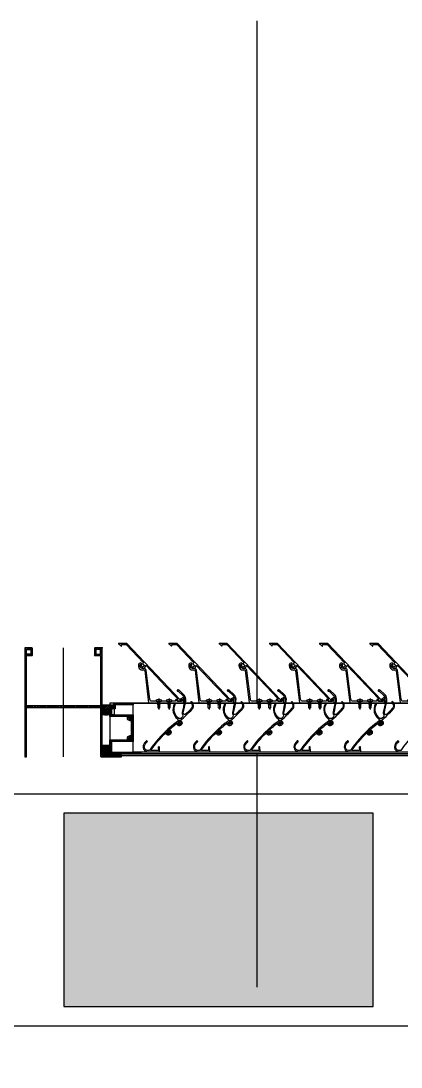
# Model space of a CAD drawing. Header units: millimetres. Extents: x 2519235 to 7246330, y 25937 to 201821.
# Drawn here: x 2747439 to 2747931, y 87210 to 88564 of the extents above; entities that cross this region are included whole.
import ezdxf
from ezdxf.enums import TextEntityAlignment as Align

# ---------------------------------------------------------------- set-up
doc = ezdxf.new("R2010")
doc.units = ezdxf.units.MM
doc.set_wipeout_variables(frame=1)
doc.linetypes.add('CENTER', pattern=[50.8, 31.75, -6.35, 6.35, -6.35])
doc.linetypes.add('TA_GL_005.00000', pattern=[13.75, 5, -1.25, 1.25, -1.25, 5])
for name, color, linetype in [('000 - 0_SYM_DWG_GRID-BUBBLE_MAIN_COLOR_1', 7, 'Continuous'), ('000 - 0_SYM_DWG_GRIDLINE_MAIN_COLOR_251', 7, 'Continuous'), ('000 - CONCRETE_COL_CUT_COLOR_1', 7, 'Continuous'), ('000 - CONCRETE_COL_HATCH_', 7, 'Continuous'), ('000 - CONCRETE_COL_WIPEOUT_', 7, 'Continuous'), ('000 - CONCRETE_PRECAST_CUT_COLOR_5', 7, 'Continuous'), ('010 - ASPG_ACCESSORIES_MAIN_COLOR_1', 7, 'Continuous'), ('010 - ASPG_DIMS_NOM', 7, 'Continuous'), ('010 - ASPG_EXTR_DEF_SUB', 7, 'Continuous'), ('010 - ASPG_EXTR_MAIN_COLOR_2', 7, 'Continuous'), ('010 - ASPG_FRAMING_CUT_COLOR_4', 7, 'Continuous'), ('010 - ASPG_FRAMING_DEF_SUB', 7, 'Continuous'), ('010 - ASPG_FRAMING_HATCH_', 7, 'Continuous'), ('010 - ASPG_FRAMING_MAIN_COLOR_2', 7, 'Continuous'), ('010 - ASPG_FRAMING_SUB_COLOR_2', 7, 'Continuous'), ('010 - ASPG_FRAMING_WIPEOUT_', 7, 'Continuous'), ('BOLT & SCREW', 7, 'Continuous'), ('Center Line', 7, 'CENTER'), ('Xref-PLAN-106.940$0$_Beam', 7, 'Continuous'), ('Xref-PLAN-106.940$0$_PP-Dim', 7, 'Continuous')]:
    doc.layers.add(name, color=color, linetype=linetype)
doc.layers.add('12-GRID', color=7, linetype='CENTER', lineweight=13)
doc.layers.add('SCREW', color=7, linetype='Continuous', lineweight=5)
doc.styles.add('Arial', font='arial.ttf', dxfattribs={"height": 300})
doc.styles.add('FAMELINE_FOR_CKST', font='arial.ttf')
doc.styles.add('TA', font='', dxfattribs={"height": 4.5})
doc.styles.get('TA').set_extended_font_data('Cordia New')
doc.dimstyles.new('FAMELINE-CKST_C-C', dxfattribs={"dimtxt": 0.3, "dimasz": 0.15, "dimexe": 0.1, "dimexo": 0.1, "dimgap": 0.05, "dimtad": 1, "dimzin": 0, "dimdsep": 46, "dimtxsty": 'FAMELINE_FOR_CKST', "dimblk": 'ORIGIN', "dimblk1": 'ORIGIN', "dimblk2": 'ORIGIN', "dimsah": 1, "dimcen": 0.1, "dimdle": 0.1, "dimclrd": 7, "dimclre": 7, "dimclrt": 7, "dimadec": 0, "dimazin": 0, "dimtfac": 1, "dimtix": 1, "dimtmove": 2, "dimatfit": 3, "dimfxl": 1, "dimtolj": 1, "dimtzin": 0, "dimlwd": -1, "dimlwe": -1, "dimarcsym": 0})

# ---------------------------------------------------------------- blocks, each defined once
blk = doc.blocks.new('*U2086')
at = {"layer": '000 - CONCRETE_COL_HATCH_'}
h = blk.add_hatch(dxfattribs=at)
h.set_pattern_fill('AR-CONC', scale=0.04)
h.set_pattern_definition([(50, (800, -838206.8257), (7.28738676, -0.63756342), [0.762, -8.382]), (355, (800, -838206.826), (-1.40973686, 7.64227381), [0.6096, -6.70562337]), (100.4514447, (800.607, -838206.879), (5.877649884, 7.004710076), [0.64760035, -7.123609784]), (46.1842, (800, -838204.794), (10.84316164, -1.68169312), [1.143, -12.573]), (96.6355576, (800.904, -838204.934), (9.49616536, 9.89704498), [0.97140093, -10.68542433]), (351.1841512, (800, -838204.794), (9.49616536, 9.89704498), [0.91439868, -10.05838928]), (21, (801.016, -838205.3017), (6.06457565, -4.090607927), [0.762, -8.382]), (326, (801.016, -838205.302), (2.472081134, 7.367518645), [0.6096, -6.7056]), (71.451445, (801.5214, -838205.6426), (8.53665677, 3.276910755), [0.64760035, -7.123597504]), (37.5, (800, -838206.8257), (0.12354413, 3.382201555), [0, -6.62432, 0, -6.8072, 0, -6.731]), (7.5, (800, -838206.8257), (2.6727865, 4.007222993), [0, -3.88112, 0, -6.47192, 0, -2.5654]), (327.5, (797.7343, -838206.8257), (5.423623807, -0.22914976), [0, -2.54, 0, -7.9248, 0, -10.5156]), (317.5, (796.7183, -838206.8257), (5.925167255, 1.01705964), [0, -3.302, 0, -5.26288, 0, -7.4676])])
h.paths.add_polyline_path([(0, 0), (400, 0), (400, 250), (0, 250)])
at = {"layer": '000 - CONCRETE_COL_CUT_COLOR_1', "color": 7, "lineweight": -2}
blk.add_lwpolyline([(0, 0), (400, 0), (400, 250), (0, 250), (0, 250), (0, 250), (0, 250), (0, 250), (0, 250), (0, 250), (0, 250), (0, 250), (0, 250), (0, 250), (0, 250), (0, 250), (0, 250), (0, 250), (0, 250), (0, 250), (0, 250), (0, 250), (0, 250), (0, 250), (0, 250), (0, 250), (0, 250), (0, 250), (0, 250), (0, 250), (0, 250), (0, 250), (0, 250), (0, 250), (0, 250), (0, 250), (0, 250), (0, 250), (0, 250), (0, 250), (0, 250), (0, 250), (0, 250), (0, 250), (0, 250), (0, 250), (0, 250), (0, 250)], close=True, dxfattribs=at)
blk = doc.blocks.new('*U1936')
at = {"layer": '000 - 0_SYM_DWG_GRIDLINE_MAIN_COLOR_251', "color": 7, "linetype": 'ByBlock', "ltscale": 5}
blk.add_line((20, 0), (-357, 0), dxfattribs=at)
at = {"layer": '000 - 0_SYM_DWG_GRIDLINE_MAIN_COLOR_251', "color": 7}
blk.add_point((0, 0), dxfattribs=at)
at = {"color": 7, "style": 'TA', "flags": 1}
blk.add_attdef('LOCATION', (6, -6), '', height=4.5, rotation=270, dxfattribs=at)
at = {"layer": '000 - 0_SYM_DWG_GRID-BUBBLE_MAIN_COLOR_1', "color": 7, "style": 'Arial'}
blk.add_attdef('GRID-HEAD', text='', height=4, rotation=270, dxfattribs=at).set_placement((54, 0), align=Align.MIDDLE_CENTER)
blk = doc.blocks.new('*U1098')
at = {"layer": '000 - 0_SYM_DWG_GRIDLINE_MAIN_COLOR_251', "color": 7, "linetype": 'ByBlock', "ltscale": 5}
blk.add_line((2, 0), (-866, 0), dxfattribs=at)
at = {"color": 7, "style": 'TA', "flags": 1}
blk.add_attdef('LOCATION', (6, -6), '', height=4.5, rotation=270, dxfattribs=at)
at = {"layer": '000 - 0_SYM_DWG_GRID-BUBBLE_MAIN_COLOR_1', "color": 7, "style": 'Arial'}
blk.add_attdef('GRID-HEAD', text='', height=4, rotation=180, dxfattribs=at).set_placement((22, 0), align=Align.MIDDLE_CENTER)
blk = doc.blocks.new('_Origin')
at = {"color": 7, "linetype": 'ByBlock', "lineweight": -2}
blk.add_line((0, 0), (-1, 0), dxfattribs=at)
blk.add_circle((0, 0), 0.5, dxfattribs=at)
blk = doc.blocks.new('*D1934')
at = {"layer": '010 - ASPG_DIMS_NOM', "color": 7, "transparency": 16777216}
for p, q in [((5400, 1050), (5400, 2175)), ((13200, 1050), (13200, 2175)), ((5475, 2125), (13125, 2125))]:
    blk.add_line(p, q, dxfattribs=at)
at = {"layer": 'Defpoints', "color": 7, "transparency": 16777216}
for p in [(13200, 2125), (5400, 1000), (13200, 1000)]:
    blk.add_point(p, dxfattribs=at)
at = {"layer": '010 - ASPG_DIMS_NOM', "color": 7, "transparency": 16777216, "xscale": 75, "yscale": 75, "zscale": 75, "rotation": 180}
blk.add_blockref('_Origin', (5400, 2125), dxfattribs=at)
at = {"layer": '010 - ASPG_DIMS_NOM', "color": 7, "transparency": 16777216, "xscale": 75, "yscale": 75, "zscale": 75}
blk.add_blockref('_Origin', (13200, 2125), dxfattribs=at)
at = {"layer": '010 - ASPG_DIMS_NOM', "color": 7, "transparency": 16777216, "insert": (9300, 2226.6), "char_height": 150, "attachment_point": 5, "style": 'FAMELINE_FOR_CKST'}
blk.add_mtext('\\A1;7800', dxfattribs=at)
blk = doc.blocks.new('Xref-PLAN-106.940')
at = {"color": 7}
blk.add_lwpolyline([(148569.9, 22983.4), (148969.9, 22983.4), (148969.9, 23233.4), (148569.9, 23233.4)], close=True, dxfattribs=at)
at = {"layer": 'Xref-PLAN-106.940$0$_Beam', "color": 7}
for p, q in [((146169.2, 23258.4), (148619.3, 23258.4)), ((146169.2, 22958.4), (148619.3, 22958.4))]:
    blk.add_line(p, q, dxfattribs=at)
at = {"layer": 'Xref-PLAN-106.940$0$_PP-Dim', "color": 7}
for p, q in [((148619.3, 23258.4), (153169.2, 23258.4)), ((148619.3, 22958.4), (153169.2, 22958.4))]:
    blk.add_line(p, q, dxfattribs=at)
blk = doc.blocks.new('*U2952')
at = {"layer": '12-GRID', "color": 7, "linetype": 'CENTER'}
for p, q in [((0, -6.2), (0, 2.2)), ((-4.2, -2), (4.2, -2))]:
    blk.add_line(p, q, dxfattribs=at)
at = {"layer": 'BOLT & SCREW', "color": 7}
for p, q in [((-0.6, -1.8), (-1.8, -1.6)), ((-0.6, -2.2), (-1.8, -2.4)), ((-0.5, -1.8), (-0.9, -1.6)), ((-0.5, -2.2), (-0.9, -2.4)), ((-0.2, -1.4), (-0.4, -0.2)), ((-0.2, -1.5), (-0.4, -1.1)), ((-0.2, -2.5), (-0.4, -2.9)), ((-0.2, -2.6), (-0.4, -3.8)), ((0.2, -1.4), (0.4, -0.2)), ((0.2, -1.5), (0.4, -1.1)), ((0.4, -2.9), (0.2, -2.5)), ((0.2, -2.6), (0.4, -3.8)), ((0.5, -1.8), (0.9, -1.6)), ((0.5, -2.2), (0.9, -2.4)), ((0.6, -1.8), (1.8, -1.6)), ((0.6, -2.2), (1.8, -2.4))]:
    blk.add_line(p, q, dxfattribs=at)
for points in [[(-1.8, -1.6), (-0.9, -1.6, 0.414214), (-0.4, -1.1), (-0.4, -0.2), (0.4, -0.2), (0.4, -1.1, 0.414214), (0.9, -1.6), (1.8, -1.6), (1.8, -2.4), (0.9, -2.4, 0.414214), (0.4, -2.9), (0.4, -3.8), (-0.4, -3.8), (-0.4, -2.9, 0.414214), (-0.9, -2.4), (-1.8, -2.4)], [(0.2, -2.5, -0.414214), (0.5, -2.2), (0.6, -2.2), (0.6, -1.8), (0.5, -1.8, -0.414214), (0.2, -1.5), (0.2, -1.4), (-0.2, -1.4), (-0.2, -1.5, -0.414214), (-0.5, -1.8), (-0.6, -1.8), (-0.6, -2.2), (-0.5, -2.2, -0.414214), (-0.2, -2.5), (-0.2, -2.6), (0.2, -2.6)]]:
    blk.add_lwpolyline(points, format="xyb", close=True, dxfattribs=at)
blk.add_circle((0, -2), 3.5, dxfattribs=at)
blk = doc.blocks.new('000_ASPG_TYP_FILES_20260218-010703_FRAME_EXTR_')
at = {"layer": '010 - ASPG_FRAMING_HATCH_'}
h = blk.add_hatch(dxfattribs=at)
h.set_pattern_fill('ANSI32', scale=0.1, angle=180)
edge = h.paths.add_edge_path()
edge.add_line((2, 16), (2, 2))
edge.add_line((2, 2), (39.7, 2))
edge.add_arc((39.7, 1.7), 0.3, 0, 90, ccw=False)
edge.add_line((40, 1.7), (40, 0.3))
edge.add_arc((39.7, 0.3), 0.3, -90, 0, ccw=False)
edge.add_line((39.7, 0), (0.3, 0))
edge.add_arc((0.3, 0.3), 0.3, 180, 270, ccw=False)
edge.add_line((0, 0.3), (0, 17.7))
edge.add_arc((0.3, 17.7), 0.3, 90, 180, ccw=False)
edge.add_line((0.3, 18), (22.6, 18))
edge.add_arc((22.6, 18.5), 0.5, 270, 380.2095)
edge.add_arc((26.2, 19.8), 3.35, 182.0638, 200.2095, ccw=False)
edge.add_arc((23.6, 19.7), 0.76, 2.0638, 182.0638, ccw=False)
edge.add_arc((26.2, 19.8), 1.83, 182.0638, 447.9362)
edge.add_arc((26.3, 22.4), 0.76, 87.9362, 267.9362, ccw=False)
edge.add_arc((26.2, 19.8), 3.35, 69.7905, 87.9362, ccw=False)
edge.add_arc((27.5, 23.4), 0.5, 249.7905, 360)
edge.add_line((28, 23.4), (28, 26.7))
edge.add_line((28, 26.7), (28.5, 27.2))
edge.add_line((28.5, 27.2), (28, 27.7))
edge.add_line((28, 27.7), (28, 38.6))
edge.add_line((28, 38.6), (28.5, 39.1))
edge.add_line((28.5, 39.1), (28, 39.6))
edge.add_line((28, 39.6), (28, 42.9))
edge.add_arc((27.5, 42.9), 0.5, 0, 110.2095)
edge.add_arc((26.2, 46.5), 3.35, 272.0638, 290.2095, ccw=False)
edge.add_arc((26.3, 43.9), 0.76, 92.0638, 272.0638, ccw=False)
edge.add_arc((26.2, 46.5), 1.83, 272.0638, 537.9362)
edge.add_arc((23.6, 46.6), 0.76, 177.9362, 357.9362, ccw=False)
edge.add_arc((26.2, 46.5), 3.35, 159.7905, 177.9362, ccw=False)
edge.add_arc((22.6, 47.8), 0.5, 339.7905, 450)
edge.add_line((22.6, 48.3), (0.3, 48.3))
edge.add_arc((0.3, 48.6), 0.3, 180, 270, ccw=False)
edge.add_line((0, 48.6), (0, 60))
edge.add_arc((0.3, 60), 0.3, 90, 180, ccw=False)
edge.add_line((0.3, 60.3), (5, 60.3))
edge.add_line((5, 60.3), (5, 65))
edge.add_arc((5.3, 65), 0.3, 90, 180, ccw=False)
edge.add_line((5.3, 65.3), (30, 65.3))
edge.add_line((30, 65.3), (30, 63.6))
edge.add_arc((29.7, 63.6), 0.3, -90, 0, ccw=False)
edge.add_line((29.7, 63.3), (7.3, 63.3))
edge.add_arc((7.3, 63), 0.3, 90, 180)
edge.add_line((7, 63), (7, 58.3))
edge.add_line((7, 58.3), (2.3, 58.3))
edge.add_arc((2.3, 58), 0.3, 90, 180)
edge.add_line((2, 58), (2, 50.6))
edge.add_arc((2.3, 50.6), 0.3, 180, 270)
edge.add_line((2.3, 50.3), (29.7, 50.3))
edge.add_arc((29.7, 50), 0.3, 0, 90, ccw=False)
edge.add_line((30, 50), (30, 26.7))
edge.add_line((30, 26.7), (30, 16.3))
edge.add_arc((29.7, 16.3), 0.3, -90, 0, ccw=False)
edge.add_line((29.7, 16), (2, 16))
at = {"layer": '010 - ASPG_FRAMING_CUT_COLOR_4', "color": 7}
blk.add_lwpolyline([(2, 16), (2, 2), (39.7, 2, -0.414214), (40, 1.7), (40, 0.3, -0.414214), (39.7, 0), (0.3, 0, -0.414214), (0, 0.3), (0, 17.7, -0.414214), (0.3, 18), (22.6, 18, 0.52173), (23, 18.7, -0.079342), (22.8, 19.7, -1), (24.3, 19.8, 2.296346), (26.2, 21.7, -1), (26.3, 23.2, -0.079342), (27.3, 23, 0.52173), (28, 23.4), (28, 26.7), (28.5, 27.2), (28, 27.7), (28, 38.6), (28.5, 39.1), (28, 39.6), (28, 42.9, 0.52173), (27.3, 43.3, -0.079342), (26.3, 43.1, -1), (26.2, 44.6, 2.296346), (24.3, 46.5, -1), (22.8, 46.6, -0.079342), (23, 47.6, 0.52173), (22.6, 48.3), (0.3, 48.3, -0.414214), (0, 48.6), (0, 60, -0.414214), (0.3, 60.3), (5, 60.3), (5, 65, -0.414214), (5.3, 65.3), (30, 65.3), (30, 63.6, -0.414214), (29.7, 63.3), (7.3, 63.3, 0.414214), (7, 63), (7, 58.3), (2.3, 58.3, 0.414214), (2, 58), (2, 50.6, 0.414214), (2.3, 50.3), (29.7, 50.3, -0.414214), (30, 50), (30, 26.7), (30, 16.3, -0.414214), (29.7, 16)], format="xyb", close=True, dxfattribs=at)
at = {"color": 7}
for p in [(26.2, 48.5), (26.2, 21.8)]:
    blk.add_blockref('*U2952', p, dxfattribs=at)
blk = doc.blocks.new('000_ASPG_TYP_FILES_FRAMING_EXTR_BREAKLINE_TYPE_2')
at = {"layer": '010 - ASPG_FRAMING_HATCH_', "transparency": 33554585}
h = blk.add_hatch(dxfattribs=at)
h.set_pattern_fill('ANSI32', scale=0.25)
h.paths.add_polyline_path([(131, 91, 0.414214), (132, 90), (140, 90, 0.414214), (141, 91), (141, 100), (2, 100), (2, 125), (0, 125), (0, 99, 0.414214), (1, 98), (63, 98, -0.414214), (64, 97), (64, 3, -0.414214), (63, 2), (0, 2), (0, 0), (141, 0), (141, 9, 0.414214), (140, 10), (132, 10, 0.414214), (131, 9), (131, 3, -0.414214), (130, 2), (67, 2, -0.414214), (66, 3), (66, 97, -0.414214), (67, 98), (130, 98, -0.414214), (131, 97)])
h.paths.add_polyline_path([(133, 92), (133, 98), (139, 98), (139, 92)], flags=16)
h.paths.add_polyline_path([(133, 8), (139, 8), (139, 2), (133, 2)], flags=16)
at = {"layer": '010 - ASPG_FRAMING_HATCH_'}
h = blk.add_hatch(dxfattribs=at)
h.set_pattern_fill('ANSI37', scale=0.595498, angle=-90)
h.set_pattern_definition([(315, (1257419.1929, -519973.9224), (1.3369313545, 1.3369313545), []), (45, (1257419.1929, -519973.9224), (-1.3369313545, 1.3369313545), [])])
edge = h.paths.add_edge_path()
edge.add_ellipse((11.5, 105), major_axis=(0, -5), ratio=0.644482, start_angle=180, end_angle=360, ccw=False)
edge.add_line((11.5, 110), (2, 110))
edge.add_arc((-7.9, 105), 11.1, -26.7963, 26.7963, ccw=False)
edge.add_line((2, 100), (11.5, 100))
h = blk.add_hatch(dxfattribs=at)
h.set_pattern_fill('HONEY', scale=0.238199, angle=-90)
h.set_pattern_definition([(270, (1257419.4425, -519993.9224), (0.65495992507, -1.1344238721), [0.7562825814, -1.5125651628]), (30, (1257419.4425, -519993.9224), (0.65495992936, 1.1344238696), [0.7562825814, -1.5125651628]), (330, (1257419.4425, -519993.9224), (1.30991985442, -2.48e-09), [-1.5125651628, 0.7562825814])])
edge = h.paths.add_edge_path()
edge.add_ellipse((11.8, 105), major_axis=(0, -5), ratio=0.644482, start_angle=0, end_angle=360, ccw=False)
h = blk.add_hatch(dxfattribs=at)
h.set_pattern_fill('HONEY', scale=0.238199, angle=-90)
h.set_pattern_definition([(270, (1257419.24324, -519991.6224), (0.65495992507, -1.1344238721), [0.7562825814, -1.5125651628]), (30, (1257419.24324, -519991.6224), (0.65495992936, 1.1344238696), [0.7562825814, -1.5125651628]), (330, (1257419.24324, -519991.6224), (1.30991985442, -2.48e-09), [-1.5125651628, 0.7562825814])])
edge = h.paths.add_edge_path()
edge.add_ellipse((57.5, 105), major_axis=(0, -5), ratio=0.644482, start_angle=0, end_angle=360)
h = blk.add_hatch(dxfattribs=at)
h.set_pattern_fill('ANSI37', scale=0.595498, angle=-90)
h.set_pattern_definition([(315, (1257419.4929, -519971.6224), (1.3369313545, 1.3369313545), []), (45, (1257419.4929, -519971.6224), (-1.3369313545, 1.3369313545), [])])
edge = h.paths.add_edge_path()
edge.add_ellipse((57.8, 105), major_axis=(0, -5), ratio=0.644482, start_angle=0, end_angle=180)
edge.add_line((57.8, 110), (62, 110))
edge.add_arc((62, 110.3), 0.3, -90, 0)
edge.add_line((62.3, 110.3), (62.3, 111))
edge.add_line((62.3, 111), (61.8, 111.5))
edge.add_line((61.8, 111.5), (62.3, 112))
edge.add_line((62.3, 112), (61.8, 112.5))
edge.add_line((61.8, 112.5), (62.3, 113))
edge.add_line((62.3, 113), (61.8, 113.5))
edge.add_line((61.8, 113.5), (62.3, 114))
edge.add_line((62.3, 114), (62.3, 115))
edge.add_line((62.3, 115), (63.3, 115))
edge.add_line((63.3, 115), (63.8, 115.5))
edge.add_line((63.8, 115.5), (64.3, 115))
edge.add_line((64.3, 115), (64.8, 115.5))
edge.add_line((64.8, 115.5), (65.3, 115))
edge.add_line((65.3, 115), (65.8, 115.5))
edge.add_line((65.8, 115.5), (66.3, 115))
edge.add_line((66.3, 115), (67, 115))
edge.add_arc((67, 115.3), 0.3, -90, 0)
edge.add_line((67.3, 115.3), (67.3, 110))
edge.add_arc((77.2, 105), 11.1, 153.2037, 206.7963)
edge.add_line((67.3, 100), (57.8, 100))
at = {"color": 7}
blk.add_point((141, 100), dxfattribs=at)
at = {"layer": '010 - ASPG_FRAMING_CUT_COLOR_4', "color": 7}
blk.add_lwpolyline([(0, 0), (0, 2), (63, 2, 0.414214), (64, 3), (64, 97, 0.414214), (63, 98), (1, 98, -0.414214), (0, 99), (0, 125), (2, 125), (2, 100), (141, 100), (141, 91, -0.414214), (140, 90), (132, 90, -0.414214), (131, 91), (131, 97, 0.414214), (130, 98), (67, 98, 0.414214), (66, 97), (66, 3, 0.414214), (67, 2), (130, 2, 0.414214), (131, 3), (131, 9, -0.414214), (132, 10), (140, 10, -0.414214), (141, 9), (141, 0)], format="xyb", close=True, dxfattribs=at)
for points in [[(139, 98), (139, 92), (133, 92), (133, 98)], [(139, 2), (139, 8), (133, 8), (133, 2)]]:
    blk.add_lwpolyline(points, close=True, dxfattribs=at)
at = {"layer": '010 - ASPG_FRAMING_DEF_SUB', "color": 7, "transparency": 33554457}
blk.add_line((0, 50), (141, 50), dxfattribs=at)
for points in [[(2, 100), (15, 100), (15, 110), (2, 110)], [(54.3, 100), (67.3, 100), (67.3, 115.5), (54.3, 115.5)]]:
    blk.add_lwpolyline(points, close=True, dxfattribs=at)
at = {"layer": '010 - ASPG_FRAMING_SUB_COLOR_2', "color": 7}
for points in [[(11.8, 100), (2, 100, 0.238199), (2, 110), (11.8, 110)], [(57.5, 100), (67.3, 100, -0.238199), (67.3, 110), (67.3, 115.3, -0.414214), (67, 115), (66.3, 115), (65.8, 115.5), (65.3, 115), (64.8, 115.5), (64.3, 115), (63.8, 115.5), (63.3, 115), (62.3, 115), (62.3, 114), (61.8, 113.5), (62.3, 113), (61.8, 112.5), (62.3, 112), (61.8, 111.5), (62.3, 111), (62.3, 110.3, -0.414214), (62, 110), (57.5, 110)]]:
    blk.add_lwpolyline(points, format="xyb", dxfattribs=at)
at = {"layer": '010 - ASPG_FRAMING_SUB_COLOR_2', "color": 7, "extrusion": (0, 0, -1)}
blk.add_ellipse((11.8, 105), major_axis=(0, -5), ratio=0.644482, dxfattribs=at)
at = {"layer": '010 - ASPG_FRAMING_SUB_COLOR_2', "color": 7}
blk.add_ellipse((57.5, 105), major_axis=(0, -5), ratio=0.644482, dxfattribs=at)
blk = doc.blocks.new('PZG35-9D5')
at = {"layer": 'Center Line', "color": 7}
blk.add_line((0, 3.7), (0, -10.5), dxfattribs=at)
at = {"layer": 'SCREW', "color": 7}
for p, q in [((-1.4, 0), (-1.4, -1.1)), ((1.4, 0), (1.4, -0.6)), ((-1.9, -1.4), (1.9, -0.9)), ((-1.9, -1.4), (-1.4, -1.1)), ((-1.9, -1.4), (-1.4, -1.7)), ((-1.9, -2.7), (1.9, -2.2)), ((-1.9, -2.7), (-1.4, -2.4)), ((-1.9, -2.7), (-1.4, -3)), ((-1.9, -4), (-1.4, -3.7)), ((-1.9, -4), (-1, -3.9)), ((-1.9, -4), (-1.4, -4.3)), ((-1.4, -1.1), (1.4, -0.6)), ((-1.4, -1.7), (1.4, -1.2)), ((-1.4, -1.7), (-1.4, -2.4)), ((-1.4, -2.4), (1.4, -1.9)), ((-1.4, -3), (1.4, -2.5)), ((-1.4, -3), (-1.4, -3.7)), ((-1.4, -3.7), (-0.8, -3.6)), ((-1.4, -4.3), (-1.4, -8.1)), ((-1.4, -4.3), (-1.2, -4.3)), ((0, -9.5), (-1.4, -8.1)), ((0, -9.5), (1.4, -8.1)), ((0.6, -3.3), (1.4, -3.2)), ((0.7, -3.7), (1.9, -3.5)), ((0.7, -3.9), (1.4, -3.8)), ((0.7, -4.6), (1.4, -4.5)), ((0.7, -5), (1.9, -4.8)), ((0.7, -5.2), (1.4, -5.1)), ((1.9, -0.9), (1.4, -0.6)), ((1.9, -0.9), (1.4, -1.2)), ((1.4, -1.2), (1.4, -1.9)), ((1.9, -2.2), (1.4, -1.9)), ((1.9, -2.2), (1.4, -2.5)), ((1.4, -2.5), (1.4, -3.2)), ((1.9, -3.5), (1.4, -3.2)), ((1.9, -3.5), (1.4, -3.8)), ((1.4, -3.8), (1.4, -4.5)), ((1.9, -4.8), (1.4, -4.5)), ((1.9, -4.8), (1.4, -5.1)), ((1.4, -5.1), (1.4, -8.1))]:
    blk.add_line(p, q, dxfattribs=at)
blk.add_lwpolyline([(0, -9.5), (0.7, -5.2), (0.7, -3.6, 0.417657), (0.4, -3.3, 0.108102), (-0.8, -3.6), (-1.4, -4.7)], format="xyb", dxfattribs=at)
blk = doc.blocks.new('*U2951')
at = {"layer": 'SCREW', "color": 7}
blk.add_lwpolyline([(3, 1.8, 0.09906), (0.8, 2.5), (0.8, 2.3), (-0.8, 2.3), (-0.8, 2.5, 0.09906), (-3, 1.8, 0.266588), (-3.5, 1), (-3.5, 0.2, 0.414214), (-3.3, 0), (3.3, 0, 0.414214), (3.5, 0.2), (3.5, 1, 0.266588)], format="xyb", close=True, dxfattribs=at)
blk.add_blockref('PZG35-9D5', (0, 0), dxfattribs=at)
blk = doc.blocks.new('*U2950')
at = {"color": 7}
blk.add_point((0, 0), dxfattribs=at)
at = {"layer": '010 - ASPG_ACCESSORIES_MAIN_COLOR_1', "color": 7}
blk.add_lwpolyline([(-39.7, -0.6, 0.414214), (-40, -0.9), (-40, -7.4, 0.57735), (-39.7, -7.6), (-36.6, -5.8, 0.767327), (-36.8, -5.3), (-37.9, -5.3, -0.414214), (-38.2, -5), (-38.2, -2.8, -0.414214), (-38, -2.6), (-32.2, -2.6, -0.388879), (-32, -2.8), (-31.8, -4.3, 0.388879), (-31.3, -4.8), (-30.3, -4.8, 0.414214), (-30, -4.5), (-30, -2.9, -0.414214), (-29.7, -2.6), (0.4, -2.6, -0.378969), (3.4, -5.2), (8, -42.5, 0.446593), (11.6, -45.1, -0.489802), (16.1, -48.7), (16.1, -49.4, -0.18248), (15.8, -50, -0.267949), (15.3, -50.2, 1.122115), (15.1, -52.3, 0.405004), (18.1, -49.4), (18.1, -48.7, 0.489805), (11.2, -43.1, -0.446597), (9.9, -42.3), (4.9, -0.8, 0.364176), (4.6, -0.6)], format="xyb", close=True, dxfattribs=at)
at = {"layer": '010 - ASPG_EXTR_DEF_SUB', "color": 7}
for p in [(-40, -0.5), (43.4, -76.9), (43.4, -77.5)]:
    blk.add_point(p, dxfattribs=at)
at = {"layer": '010 - ASPG_EXTR_MAIN_COLOR_2', "color": 7}
blk.add_lwpolyline([(11.4, -48.2), (11.5, -47.4), (12.2, -47.6), (12.3, -46.8, -0.535538), (14.2, -49.2, 0.991572), (15.7, -49.6, 1.157025), (8.8, -48.8, -0.688558), (8.3, -49), (-17.1, -22.2), (-32.3, -6.1), (-32.3, -2.9, 0.414312), (-32.6, -2.6), (-37.5, -2.6, 0.414116), (-37.8, -2.9), (-37.8, -4.3, 0.414214), (-37.5, -4.6), (-36, -4.6, -0.205895), (-35.8, -4.7), (33.2, -77.5), (43.1, -77.5, 0.668179), (43.4, -77), (40.5, -74.2, 0.668179), (40, -74.4), (40, -76), (33.9, -76), (11.9, -52.8, -0.558354), (12.1, -52, 0.766275), (12, -50.4, -0.438583), (10.7, -48.1)], format="xyb", close=True, dxfattribs=at)
at = {"layer": 'SCREW', "color": 7, "rotation": 180}
for p in [(-21.6, -2.5), (-8.2, -2.5)]:
    blk.add_blockref('*U2951', p, dxfattribs=at)
blk = doc.blocks.new('*U1103')
at = {"color": 7}
blk.add_wipeout([(1390, 4), (60, 4), (60, 69.3), (1390, 69.3)], dxfattribs=at).dxf.layer = '010 - ASPG_FRAMING_WIPEOUT_'
at = {"layer": '010 - ASPG_FRAMING_MAIN_COLOR_2', "color": 7}
blk.add_lwpolyline([(1360, 69.3), (90, 69.3), (90, 6), (1360, 6)], close=True, dxfattribs=at)
at = {"layer": '010 - ASPG_FRAMING_SUB_COLOR_2', "color": 7}
for points in [[(1390, 4), (60, 4), (60, 69.3), (1390, 69.3)], [(60, 2), (60, 4), (1390, 4), (1390, 2)]]:
    blk.add_lwpolyline(points, close=True, dxfattribs=at)
at = {"color": 7, "xscale": -1, "rotation": 180}
for p in [(1010, 69.3), (1075, 69.3), (1140, 69.3), (1205, 69.3), (1270, 69.3), (1335, 69.3)]:
    blk.add_blockref('*U2950', p, dxfattribs=at)
at = {"color": 7, "rotation": 89.99999999999999}
blk.add_blockref('000_ASPG_TYP_FILES_FRAMING_EXTR_BREAKLINE_TYPE_2', (1500, 0), dxfattribs=at)
at = {"color": 7, "xscale": -1}
blk.add_blockref('000_ASPG_TYP_FILES_20260218-010703_FRAME_EXTR_', (1390, 4), dxfattribs=at)
blk = doc.blocks.new('*U1102')
at = {"layer": '010 - ASPG_EXTR_DEF_SUB', "color": 7}
for p in [(910, 0), (975, 0), (1040, 0), (1105, 0), (1170, 0)]:
    blk.add_point(p, dxfattribs=at)
at = {"layer": '010 - ASPG_EXTR_MAIN_COLOR_2', "color": 7}
blk.add_lwpolyline([(855.6, 33.1, 0.077048), (888.7, 68.4, -0.247674), (889, 68.6), (891, 68.6, -0.044131), (891.5, 68.5, -0.125846), (894, 67.2, -0.098851), (894.8, 66, -0.205828), (894.8, 61.2, -0.115116), (891.4, 57.2, 0.822373), (892.5, 56.1, 0.109185), (896.1, 60.6, 0.208323), (896.2, 66.6, 0.100528), (895, 68.3, 0.145116), (891.3, 70.1), (875.8, 70.1, 0.433659)], format="xyb", dxfattribs=at)
for points in [[(940.8, 70.1, 0.433659), (940.5, 69.7), (940.8, 64, 0.082069), (940.9, 63.9, 0.720654), (942.3, 64, 0.079224), (942.3, 64.1), (942.1, 68.1, -0.433659), (942.5, 68.6), (950.9, 68.6, -0.607385), (951.4, 67.6, -0.045829), (932.8, 45.8, -0.560492), (932.3, 45.9, 0.31786), (929.2, 48.2, 0.953288), (929.1, 46.7, -2.423004), (927.3, 44.9, 0.952315), (925.7, 44.8, 0.300821), (927.9, 41.8, -0.560492), (928, 41.3, -0.019425), (918.6, 33.5, -0.552501), (918.1, 33.6, 0.344461), (915, 36.3, 0.952015), (914.9, 34.8, -2.423186), (913, 33, 0.952015), (911.5, 32.8, 0.2854), (913.5, 29.9, -0.553378), (913.6, 29.4, 0.030674), (898.5, 15.1, 0.4171), (899.1, 5.3, 0.935553), (900.1, 6.4, -0.43441), (899.8, 14.3, -0.014998), (906.9, 21.5, -0.738349), (909.9, 19.8, 0.004917), (906.8, 4.8, 0.263611), (909.9, -4.5), (915, -9.1, 0.125884), (916.3, -9.8, 0.044275), (917.1, -9.9, 1.107655), (917.1, -8.3, -0.215596), (916, -8), (910.9, -3.3, -0.263611), (908.3, 4.5, -0.004855), (911.3, 19.3, 0.23396), (910.8, 22, -0.24081), (910.7, 24.9, -0.104157), (910.8, 25), (913, 26.9, -0.229021), (915.7, 26.9, -0.381721), (920.3, 9.1, 0.977382), (921.6, 8.4, 0.361105), (917.4, 27.5, -0.496126), (917.4, 30.7, 0.003188), (919.1, 31.9, -0.002827), (920.6, 33.1, 0.077048), (953.7, 68.4, -0.247674), (954, 68.6), (956, 68.6, -0.044131), (956.5, 68.5, -0.125846), (959, 67.2, -0.098851), (959.8, 66, -0.205828), (959.8, 61.2, -0.115116), (956.4, 57.2, 0.822373), (957.5, 56.1, 0.109185), (961.1, 60.6, 0.208323), (961.2, 66.6, 0.100528), (960, 68.3, 0.145116), (956.3, 70.1)], [(1005.8, 70.1, 0.433659), (1005.5, 69.7), (1005.8, 64, 0.082069), (1005.9, 63.9, 0.720654), (1007.3, 64, 0.079224), (1007.3, 64.1), (1007.1, 68.1, -0.433659), (1007.5, 68.6), (1015.9, 68.6, -0.607385), (1016.4, 67.6, -0.045829), (997.8, 45.8, -0.560492), (997.3, 45.9, 0.31786), (994.2, 48.2, 0.953288), (994.1, 46.7, -2.423004), (992.3, 44.9, 0.952315), (990.7, 44.8, 0.300821), (992.9, 41.8, -0.560492), (993, 41.3, -0.019425), (983.6, 33.5, -0.552501), (983.1, 33.6, 0.344461), (980, 36.3, 0.952015), (979.9, 34.8, -2.423186), (978, 33, 0.952015), (976.5, 32.8, 0.2854), (978.5, 29.9, -0.553378), (978.6, 29.4, 0.030674), (963.5, 15.1, 0.4171), (964.1, 5.3, 0.935553), (965.1, 6.4, -0.43441), (964.8, 14.3, -0.014998), (971.9, 21.5, -0.738349), (974.9, 19.8, 0.004917), (971.8, 4.8, 0.263611), (974.9, -4.5), (980, -9.1, 0.125884), (981.3, -9.8, 0.044275), (982.1, -9.9, 1.107655), (982.1, -8.3, -0.215596), (981, -8), (975.9, -3.3, -0.263611), (973.3, 4.5, -0.004855), (976.3, 19.3, 0.23396), (975.8, 22, -0.24081), (975.7, 24.9, -0.104157), (975.8, 25), (978, 26.9, -0.229021), (980.7, 26.9, -0.381721), (985.3, 9.1, 0.977382), (986.6, 8.4, 0.361105), (982.4, 27.5, -0.496126), (982.4, 30.7, 0.003188), (984.1, 31.9, -0.002827), (985.6, 33.1, 0.077048), (1018.7, 68.4, -0.247674), (1019, 68.6), (1021, 68.6, -0.044131), (1021.5, 68.5, -0.125846), (1024, 67.2, -0.098851), (1024.8, 66, -0.205828), (1024.8, 61.2, -0.115116), (1021.4, 57.2, 0.822373), (1022.5, 56.1, 0.109185), (1026.1, 60.6, 0.208323), (1026.2, 66.6, 0.100528), (1025, 68.3, 0.145116), (1021.3, 70.1)], [(1070.8, 70.1, 0.433659), (1070.5, 69.7), (1070.8, 64, 0.082069), (1070.9, 63.9, 0.720654), (1072.3, 64, 0.079224), (1072.3, 64.1), (1072.1, 68.1, -0.433659), (1072.5, 68.6), (1080.9, 68.6, -0.607385), (1081.4, 67.6, -0.045829), (1062.8, 45.8, -0.560492), (1062.3, 45.9, 0.31786), (1059.2, 48.2, 0.953288), (1059.1, 46.7, -2.423004), (1057.3, 44.9, 0.952315), (1055.7, 44.8, 0.300821), (1057.9, 41.8, -0.560492), (1058, 41.3, -0.019425), (1048.6, 33.5, -0.552501), (1048.1, 33.6, 0.344461), (1045, 36.3, 0.952015), (1044.9, 34.8, -2.423186), (1043, 33, 0.952015), (1041.5, 32.8, 0.2854), (1043.5, 29.9, -0.553378), (1043.6, 29.4, 0.030674), (1028.5, 15.1, 0.4171), (1029.1, 5.3, 0.935553), (1030.1, 6.4, -0.43441), (1029.8, 14.3, -0.014998), (1036.9, 21.5, -0.738349), (1039.9, 19.8, 0.004917), (1036.8, 4.8, 0.263611), (1039.9, -4.5), (1045, -9.1, 0.125884), (1046.3, -9.8, 0.044275), (1047.1, -9.9, 1.107655), (1047.1, -8.3, -0.215596), (1046, -8), (1040.9, -3.3, -0.263611), (1038.3, 4.5, -0.004855), (1041.3, 19.3, 0.23396), (1040.8, 22, -0.24081), (1040.7, 24.9, -0.104157), (1040.8, 25), (1043, 26.9, -0.229021), (1045.7, 26.9, -0.381721), (1050.3, 9.1, 0.977382), (1051.6, 8.4, 0.361105), (1047.4, 27.5, -0.496126), (1047.4, 30.7, 0.003188), (1049.1, 31.9, -0.002827), (1050.6, 33.1, 0.077048), (1083.7, 68.4, -0.247674), (1084, 68.6), (1086, 68.6, -0.044131), (1086.5, 68.5, -0.125846), (1089, 67.2, -0.098851), (1089.8, 66, -0.205828), (1089.8, 61.2, -0.115116), (1086.4, 57.2, 0.822373), (1087.5, 56.1, 0.109185), (1091.1, 60.6, 0.208323), (1091.2, 66.6, 0.100528), (1090, 68.3, 0.145116), (1086.3, 70.1)], [(1135.8, 70.1, 0.433659), (1135.5, 69.7), (1135.8, 64, 0.082069), (1135.9, 63.9, 0.720654), (1137.3, 64, 0.079224), (1137.3, 64.1), (1137.1, 68.1, -0.433659), (1137.5, 68.6), (1145.9, 68.6, -0.607385), (1146.4, 67.6, -0.045829), (1127.8, 45.8, -0.560492), (1127.3, 45.9, 0.31786), (1124.2, 48.2, 0.953288), (1124.1, 46.7, -2.423004), (1122.3, 44.9, 0.952315), (1120.7, 44.8, 0.300821), (1122.9, 41.8, -0.560492), (1123, 41.3, -0.019425), (1113.6, 33.5, -0.552501), (1113.1, 33.6, 0.344461), (1110, 36.3, 0.952015), (1109.9, 34.8, -2.423186), (1108, 33, 0.952015), (1106.5, 32.8, 0.2854), (1108.5, 29.9, -0.553378), (1108.6, 29.4, 0.030674), (1093.5, 15.1, 0.4171), (1094.1, 5.3, 0.935553), (1095.1, 6.4, -0.43441), (1094.8, 14.3, -0.014998), (1101.9, 21.5, -0.738349), (1104.9, 19.8, 0.004917), (1101.8, 4.8, 0.263611), (1104.9, -4.5), (1110, -9.1, 0.125884), (1111.3, -9.8, 0.044275), (1112.1, -9.9, 1.107655), (1112.1, -8.3, -0.215596), (1111, -8), (1105.9, -3.3, -0.263611), (1103.3, 4.5, -0.004855), (1106.3, 19.3, 0.23396), (1105.8, 22, -0.24081), (1105.7, 24.9, -0.104157), (1105.8, 25), (1108, 26.9, -0.229021), (1110.7, 26.9, -0.381721), (1115.3, 9.1, 0.977382), (1116.6, 8.4, 0.361105), (1112.4, 27.5, -0.496126), (1112.4, 30.7, 0.003188), (1114.1, 31.9, -0.002827), (1115.6, 33.1, 0.077048), (1148.7, 68.4, -0.247674), (1149, 68.6), (1151, 68.6, -0.044131), (1151.5, 68.5, -0.125846), (1154, 67.2, -0.098851), (1154.8, 66, -0.205828), (1154.8, 61.2, -0.115116), (1151.4, 57.2, 0.822373), (1152.5, 56.1, 0.109185), (1156.1, 60.6, 0.208323), (1156.2, 66.6, 0.100528), (1155, 68.3, 0.145116), (1151.3, 70.1)], [(1200.8, 70.1, 0.433659), (1200.5, 69.7), (1200.8, 64, 0.082069), (1200.9, 63.9, 0.720654), (1202.3, 64, 0.079224), (1202.3, 64.1), (1202.1, 68.1, -0.433659), (1202.5, 68.6), (1210.9, 68.6, -0.607385), (1211.4, 67.6, -0.045829), (1192.8, 45.8, -0.560492), (1192.3, 45.9, 0.31786), (1189.2, 48.2, 0.953288), (1189.1, 46.7, -2.423004), (1187.3, 44.9, 0.952315), (1185.7, 44.8, 0.300821), (1187.9, 41.8, -0.560492), (1188, 41.3, -0.019425), (1178.6, 33.5, -0.552501), (1178.1, 33.6, 0.344461), (1175, 36.3, 0.952015), (1174.9, 34.8, -2.423186), (1173, 33, 0.952015), (1171.5, 32.8, 0.2854), (1173.5, 29.9, -0.553378), (1173.6, 29.4, 0.030674), (1158.5, 15.1, 0.4171), (1159.1, 5.3, 0.935553), (1160.1, 6.4, -0.43441), (1159.8, 14.3, -0.014998), (1166.9, 21.5, -0.738349), (1169.9, 19.8, 0.004917), (1166.8, 4.8, 0.263611), (1169.9, -4.5), (1175, -9.1, 0.125884), (1176.3, -9.8, 0.044275), (1177.1, -9.9, 1.107655), (1177.1, -8.3, -0.215596), (1176, -8), (1170.9, -3.3, -0.263611), (1168.3, 4.5, -0.004855), (1171.3, 19.3, 0.23396), (1170.8, 22, -0.24081), (1170.7, 24.9, -0.104157), (1170.8, 25), (1173, 26.9, -0.229021), (1175.7, 26.9, -0.381721), (1180.3, 9.1, 0.977382), (1181.6, 8.4, 0.361105), (1177.4, 27.5, -0.496126), (1177.4, 30.7, 0.003188), (1179.1, 31.9, -0.002827), (1180.6, 33.1, 0.077048), (1213.7, 68.4, -0.247674), (1214, 68.6), (1216, 68.6, -0.044131), (1216.5, 68.5, -0.125846), (1219, 67.2, -0.098851), (1219.8, 66, -0.205828), (1219.8, 61.2, -0.115116), (1216.4, 57.2, 0.822373), (1217.5, 56.1, 0.109185), (1221.1, 60.6, 0.208323), (1221.2, 66.6, 0.100528), (1220, 68.3, 0.145116), (1216.3, 70.1)]]:
    blk.add_lwpolyline(points, format="xyb", close=True, dxfattribs=at)
at = {"color": 7, "rotation": 179.999999999989}
for p in [(929.1, 42.9), (994.1, 42.9), (1059.1, 42.9), (1124.1, 42.9), (1189.1, 42.9), (914.9, 30.9), (979.9, 30.9), (1044.9, 30.9), (1109.9, 30.9), (1174.9, 30.9)]:
    blk.add_blockref('*U2952', p, dxfattribs=at)
blk = doc.blocks.new('W-1-PP17-ENT1_REV02_20260416-153151_PP17_ENT1_ASPG_MAIN_LOPL')
at = {"color": 7, "xscale": -1}
blk.add_blockref('*U1103', (14400, 48), dxfattribs=at)
at = {"color": 7, "rotation": 179.9999999999999}
blk.add_blockref('*U1102', (14274.8, 124.7), dxfattribs=at)
blk = doc.blocks.new('W-1-PP17-ENT1_REV02_20260415-161303_PP17_ENT1_MAIN_DIMS_PL')
at = {"layer": '000 - 0_SYM_DWG_GRIDLINE_MAIN_COLOR_251', "color": 7, "linetype": 'TA_GL_005.00000'}
for name, p, xscale, yscale, zscale, rotation in [('*U1936', (13200, 0), 50.00000000000004, 50.00000000000004, 50.00000000000004, 90), ('*U1098', (-18300, 0), 50, 50, 50, 180)]:
    blk.add_blockref(name, p, dxfattribs=dict(at, xscale=xscale, yscale=yscale, zscale=zscale, rotation=rotation))
at = {"layer": '010 - ASPG_DIMS_NOM', "color": 7}
dim = blk.add_linear_dim(base=(13200, 2125), p1=(5400, 1000), p2=(13200, 1000), angle=180, dimstyle='FAMELINE-CKST_C-C', override={"dimscale": 500, "dimdec": 0, "dimlfac": 1, "dimclrd": 7, "dimclre": 7, "dimclrt": 7}, dxfattribs=at)
dim.commit()
dim.dimension.update_dxf_attribs({"geometry": '*D1934', "text_midpoint": (9300, 2226.6)})
blk = doc.blocks.new('W-1-PP17-ENT1_REV03_20260817-115107_UPPER_ROOF_EXPL')
at = {"color": 7}
for name, p in [('W-1-PP17-ENT1_REV02_20260415-161303_PP17_ENT1_MAIN_DIMS_PL', (0, 0)), ('Xref-PLAN-106.940', (-135619.3, -23258.4))]:
    blk.add_blockref(name, p, dxfattribs=at)
at = {"layer": '000 - CONCRETE_PRECAST_CUT_COLOR_5', "color": 7}
blk.add_blockref('*U2086', (12950.6, -275), dxfattribs=at)

msp = doc.modelspace()

# ---------------------------------------------------------------- block references
at = {"color": 7}
msp.add_blockref('W-1-PP17-ENT1_REV03_20260817-115107_UPPER_ROOF_EXPL', (2734544.161, 87563.69), dxfattribs=at)

# ---------------------------------------------------------------- next in the draw order: block references
msp.add_blockref('W-1-PP17-ENT1_REV02_20260416-153151_PP17_ENT1_ASPG_MAIN_LOPL', (2734544.161, 87563.69), dxfattribs=at)

doc.saveas('drawing.dxf')
